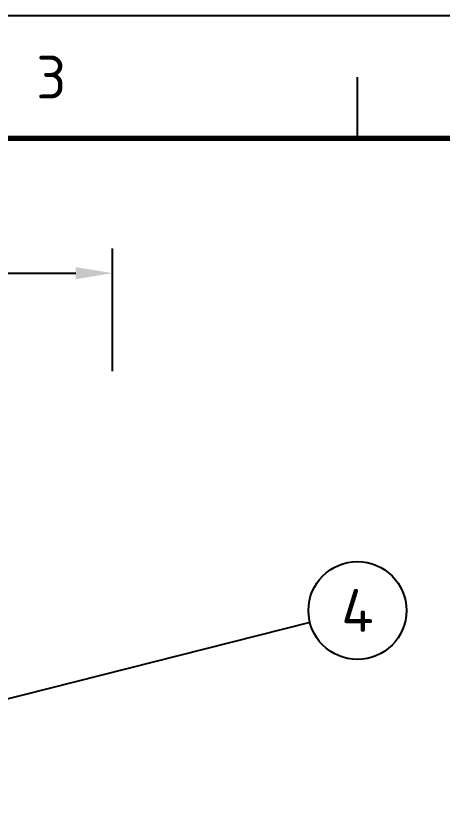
# Model space of a CAD drawing. Header units: millimetres. Extents: x 0 to 594, y 0 to 420.
# Drawn here: x 119.1 to 153.9, y 355 to 420 of the extents above; entities that cross this region are included whole.
import ezdxf
from ezdxf.enums import TextEntityAlignment as Align

# ---------------------------------------------------------------- set-up
doc = ezdxf.new("R2010")
doc.units = ezdxf.units.MM
for name, color, linetype, lineweight in [('04-COTA', 3, 'CONTINUOUS', 25), ('06-TEXTO', 7, 'CONTINUOUS', 25), ('07-RECUADRO', 7, 'CONTINUOUS', 70), ('08-FINA', 5, 'CONTINUOUS', 25)]:
    doc.layers.add(name, color=color, linetype=linetype, lineweight=lineweight)
doc.styles.add('ISO3098', font='isocpeur.ttf')
doc.dimstyles.new('FLAMA-ISO', dxfattribs={"dimtxt": 3.5, "dimasz": 3, "dimexe": 2, "dimexo": 1, "dimgap": 1, "dimtad": 1, "dimdec": 1, "dimtxsty": 'ISO3098', "dimcen": 2.5, "dimclrd": 3, "dimclre": 3, "dimclrt": 3, "dimazin": 3, "dimtfac": 1, "dimtmove": 0, "dimatfit": 3, "dimlwd": 25, "dimlwe": 25})

msp = doc.modelspace()

# ---------------------------------------------------------------- linework, layer by layer
at = {"layer": '07-RECUADRO'}
msp.add_lwpolyline([(20, 10), (584, 10), (584, 410), (20, 410)], close=True, dxfattribs=at)
at = {"layer": '08-FINA'}
for p, q in [((147, 410), (147, 415)), ((143.122, 370.478), (95.5, 358.457))]:
    msp.add_line(p, q, dxfattribs=at)
msp.add_lwpolyline([(0, 0), (594, 0), (594, 420), (0, 420)], close=True, dxfattribs=at)
msp.add_circle((147, 371.457), 4, dxfattribs=at)

# ---------------------------------------------------------------- texts
at = {"layer": '06-TEXTO', "style": 'ISO3098'}
for s, p in [('3', (122, 415)), ('4', (147, 371.457))]:
    msp.add_text(s, height=3.5, dxfattribs=at).set_placement(p, align=Align.MIDDLE_CENTER)

# ---------------------------------------------------------------- dimensions: what is measured, and where the dimension line sits
at = {"layer": '04-COTA'}
msp.add_linear_dim(base=(64, 399), p1=(64, 390), p2=(127, 390), dimstyle='FLAMA-ISO', override={"dimlfac": 10}, dxfattribs=at).render()

doc.saveas('drawing.dxf')
